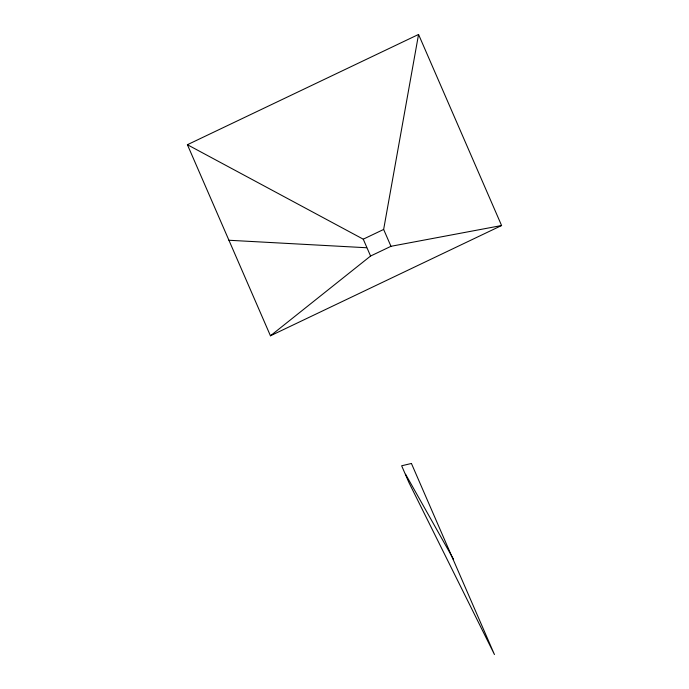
<?xml version="1.0" encoding="UTF-8"?>
<svg xmlns="http://www.w3.org/2000/svg" width="689" height="689" viewBox="0 0 689 689"><rect width="100%" height="100%" fill="white"/><g stroke="black" fill="none" stroke-linecap="round" stroke-linejoin="round"><path stroke-width="1.03" d="M501.592 225.527L390.973 246.3L383.644 229.446L418.55 34.45L187.408 144.716L270.45 335.793L501.592 225.527L418.55 34.45M270.45 335.793L370.579 256.032L390.973 246.3M187.408 144.716L363.249 239.178L383.644 229.446M228.929 240.254L366.626 247.747M452.458 557.883L453.577 559.416L405.58 474.239M363.249 239.178L370.579 256.032M411.428 463.473L401.644 465.781L408.973 482.644L494.461 654.55L411.428 463.473"/></g></svg>
